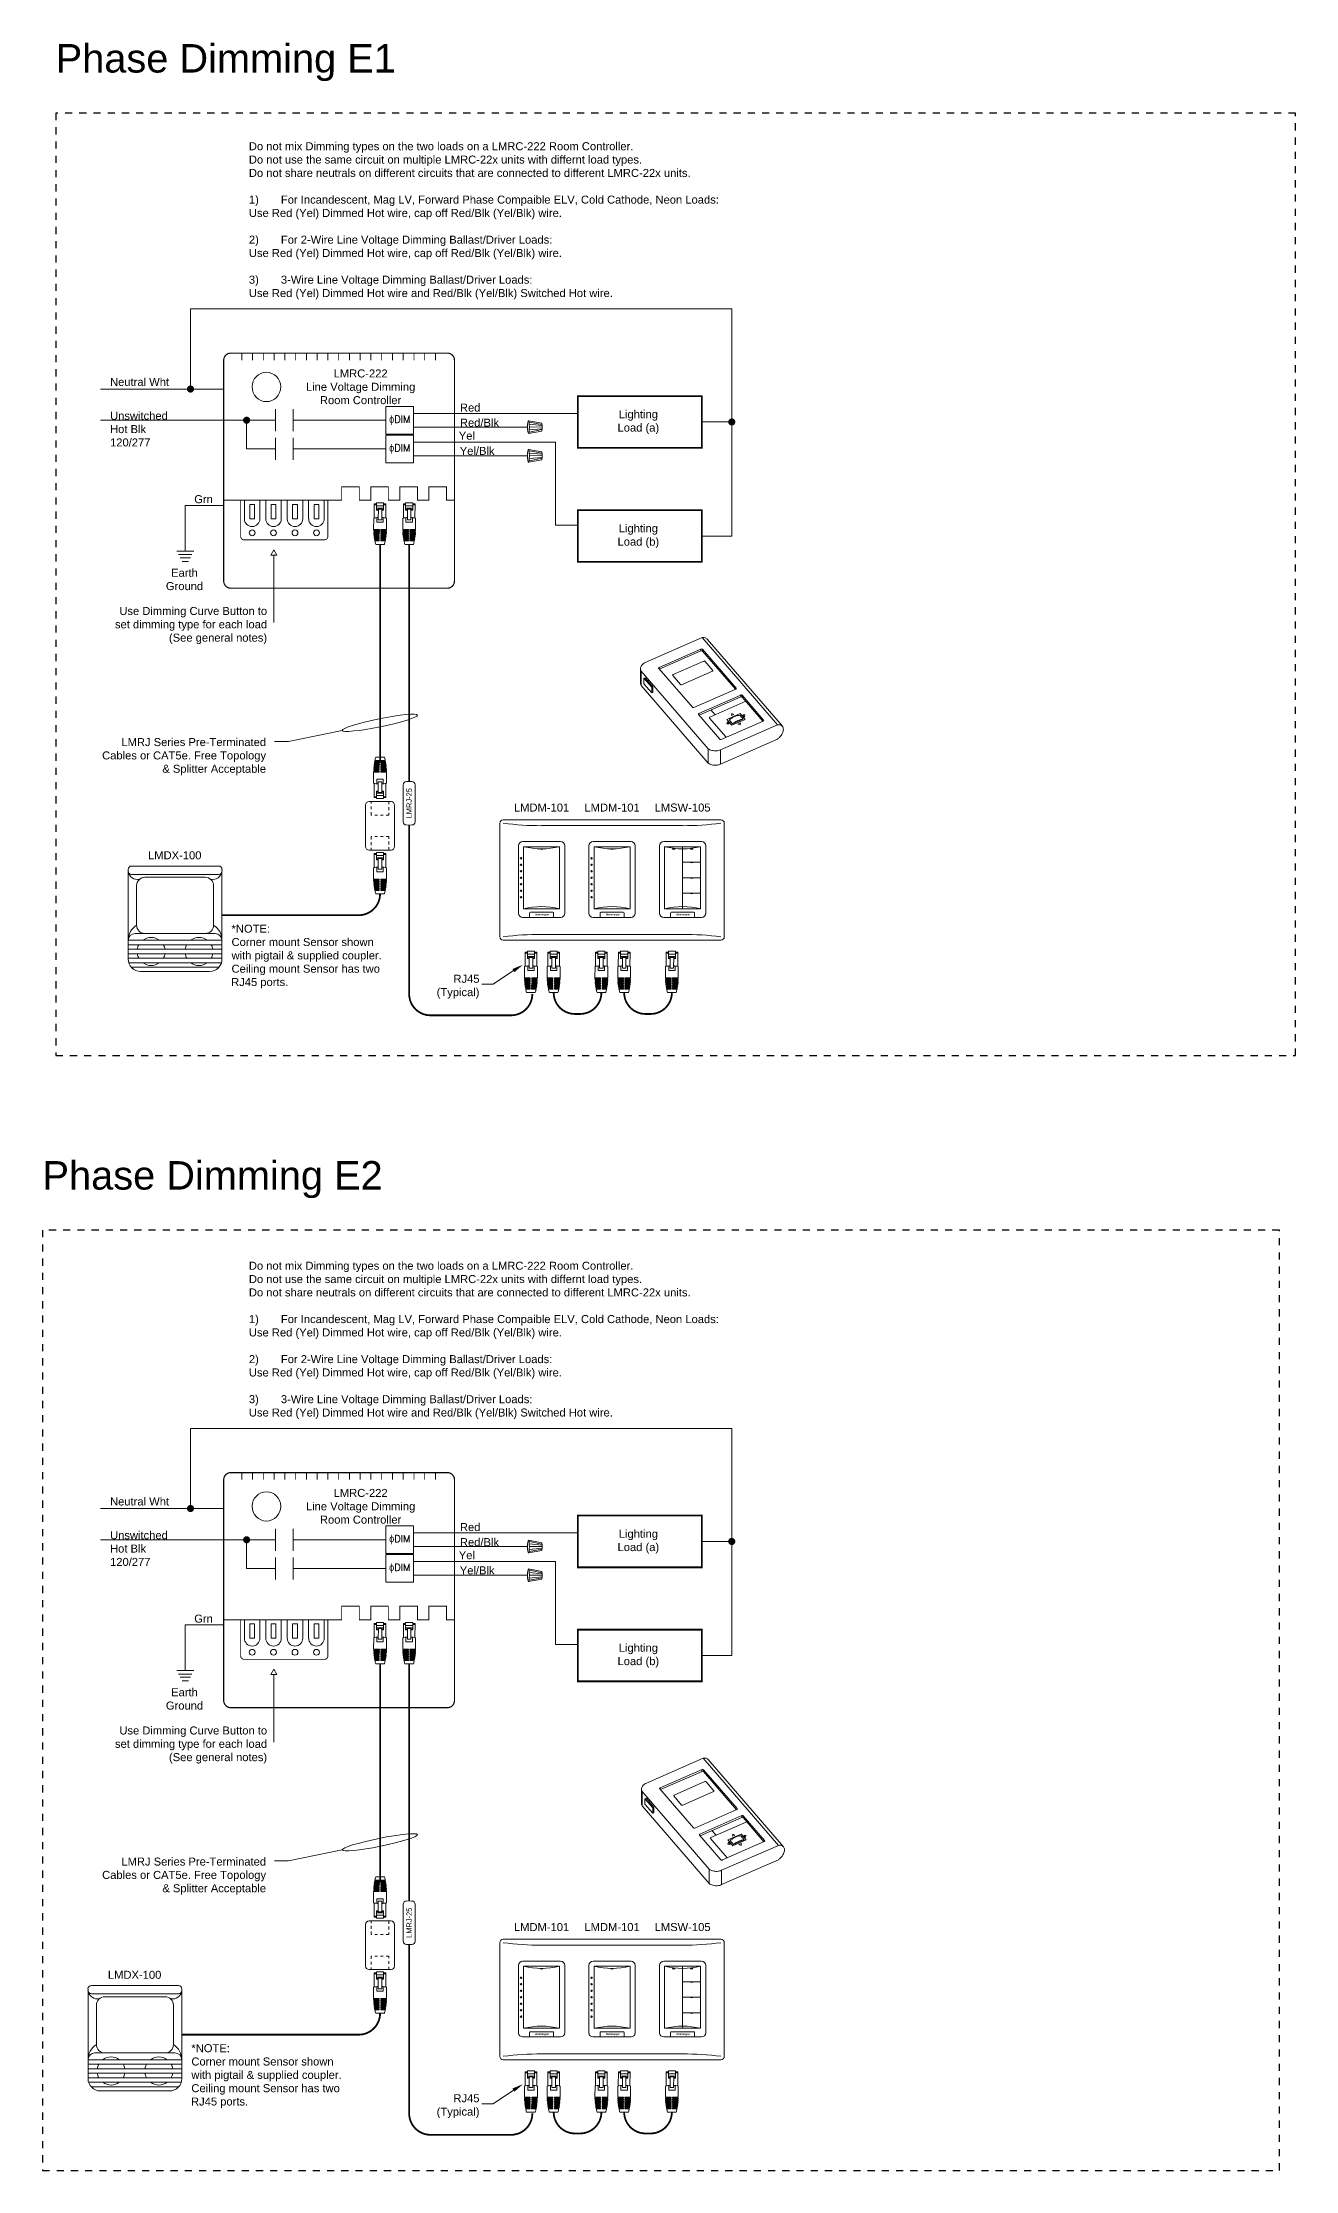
# Model space of a CAD drawing. Header units: inches. Extents: x -60 to 2005, y -577 to 104.
# Drawn here: x 244.9 to 288.9, y -33.2 to 41.5 of the extents above; entities that cross this region are included whole.
import ezdxf

# ---------------------------------------------------------------- set-up
doc = ezdxf.new("R2010")
doc.units = ezdxf.units.IN
doc.header["$MEASUREMENT"] = 0
for name, pattern in [('Demo', [0.5, 0.25, -0.25]), ('HIDDEN', [0.375, 0.25, -0.125]), ('HIDDEN2', [0.1875, 0.125, -0.0625])]:
    doc.linetypes.add(name, pattern=pattern)
doc.layers.get('0').update_dxf_attribs({"lineweight": 5})
doc.layers.add('PS Borders', color=40, linetype='Demo', lineweight=5, plot=False)
for name, color, linetype, lineweight in [('WS', 3, 'Continuous', 5), ('WS_DETAIL', 7, 'Continuous', 5), ('WS_LineVoltage', 1, 'Continuous', 5)]:
    doc.layers.add(name, color=color, linetype=linetype, lineweight=lineweight)
doc.styles.add('ARIAL', font='arial.ttf')
doc.styles.add('ROMANS', font='ROMANS.shx', dxfattribs={"height": 0.0625})

# ---------------------------------------------------------------- blocks, each defined once
blk = doc.blocks.new('A$C28216DC1')
at = {"layer": 'WS_DETAIL'}
blk.add_lwpolyline([(22.84, 8.11), (17.13, 4.27), (13.98, 4.27)], dxfattribs=at)
blk.add_solid([(23.11, 7.67), (22.56, 8.56), (25.52, 9.76)], dxfattribs=at)
at = {"layer": 'WS_DETAIL', "linetype": 'Continuous', "insert": (13.29, 3.59), "char_height": 2.25, "width": 37.309, "attachment_point": 6, "style": 'ARIAL'}
blk.add_mtext('\\pi29.81;RJ45\\P\\pi22.42;(Typical)', dxfattribs=at)
blk = doc.blocks.new('*U130')
for p, q in [((-1.8, 7.34), (-1.81, 4.17)), ((-1.64, 7.37), (-1.63, 11.37)), ((-1.63, 11.37), (-0.99, 11.37)), ((-1.63, 11.09), (-0.99, 11.09)), ((1, 11.65), (-0.99, 11.65)), ((-0.99, 11.65), (-0.99, 9.56)), ((-0.99, 10.79), (1, 10.79)), ((-0.99, 10.12), (1, 10.12)), ((-0.5, 9.76), (-0.99, 9.76)), ((-0.99, 9.56), (-0.5, 9.56)), ((-0.9, 7.49), (-0.9, 6.2)), ((0.9, 6.2), (-0.9, 6.2)), ((-0.5, 6.9), (-0.49, 10.12)), ((0.5, 6.89), (-0.5, 6.9)), ((0.51, 9.89), (-0.49, 9.89)), ((0.5, 6.89), (0.51, 10.12)), ((1, 9.56), (0.5, 9.56)), ((1, 9.76), (0.51, 9.76)), ((0.9, 7.49), (0.9, 6.2)), ((1, 11.65), (1, 9.56)), ((1.65, 11.37), (1, 11.37)), ((1, 11.09), (1.65, 11.09)), ((1.64, 7.37), (1.65, 11.37)), ((1.81, 7.33), (1.8, 4.16)), ((-0.21, 4.16), (-1.81, 4.17)), ((-0.21, 3.92), (-1.81, 3.92)), ((-0.21, 3.67), (-1.8, 3.67)), ((-0.21, 3.42), (-1.79, 3.43)), ((-0.21, 3.18), (-1.78, 3.18)), ((-0.22, 2.93), (-1.76, 2.93)), ((-0.22, 2.69), (-1.74, 2.69)), ((-0.22, 2.44), (-1.71, 2.44)), ((-0.22, 2.19), (-1.68, 2.19)), ((-0.22, 1.95), (-1.65, 1.95)), ((-0.22, 1.7), (-1.61, 1.7)), ((-0.22, 1.45), (-1.57, 1.45)), ((-0.22, 1.21), (-1.52, 1.21)), ((-0.22, 0.96), (-1.47, 0.96)), ((-1.21, 0), (1.21, 0)), ((-0.81, 3.67), (-0.82, 3.43)), ((-0.82, 3.18), (-0.82, 2.93)), ((-0.82, 2.69), (-0.82, 2.44)), ((-0.82, 2.19), (-0.82, 1.95)), ((-0.82, 1.7), (-0.82, 1.45)), ((-0.82, 1.21), (-0.82, 0.96)), ((-0.81, 4.16), (-0.81, 3.92)), ((-0.22, 2.93), (-0.21, 3.18)), ((-0.22, 2.44), (-0.22, 2.69)), ((-0.22, 1.95), (-0.22, 2.19)), ((-0.22, 1.45), (-0.22, 1.7)), ((-0.22, 0.96), (-0.22, 1.21)), ((-0.21, 3.92), (-0.21, 4.16)), ((-0.21, 3.42), (-0.21, 3.67)), ((0.2, 1.95), (0.2, 2.19)), ((1.67, 2.19), (0.2, 2.19)), ((1.64, 1.94), (0.2, 1.95)), ((0.2, 1.45), (0.2, 1.7)), ((1.6, 1.7), (0.2, 1.7)), ((1.55, 1.45), (0.2, 1.45)), ((0.2, 0.96), (0.2, 1.21)), ((1.51, 1.2), (0.2, 1.21)), ((1.45, 0.96), (0.2, 0.96)), ((0.21, 3.92), (0.21, 4.16)), ((1.8, 4.16), (0.21, 4.16)), ((1.8, 3.91), (0.21, 3.92)), ((0.21, 3.42), (0.21, 3.67)), ((1.79, 3.67), (0.21, 3.67)), ((1.78, 3.42), (0.21, 3.42)), ((0.21, 2.93), (0.21, 3.18)), ((1.77, 3.18), (0.21, 3.18)), ((1.75, 2.93), (0.21, 2.93)), ((0.21, 2.44), (0.21, 2.68)), ((1.73, 2.68), (0.21, 2.68)), ((1.7, 2.44), (0.21, 2.44)), ((0.8, 1.7), (0.8, 1.45)), ((0.8, 1.21), (0.8, 0.96)), ((0.81, 4.16), (0.81, 3.92)), ((0.81, 3.67), (0.81, 3.42)), ((0.81, 3.18), (0.81, 2.93)), ((0.81, 2.68), (0.81, 2.44)), ((0.81, 2.19), (0.81, 1.94))]:
    blk.add_line(p, q)
for centre, radius, start, end in [((-0.01, -0.65), 8.19, 93.42122, 102.66034), ((-0.01, -0.65), 8.19, 77.17806, 86.41718), ((13.26, 4.15), 15.07, 180.85618, 181.79342), ((13.26, 4.15), 15.07, 182.73115, 183.66964), ((13.26, 4.15), 15.07, 184.60914, 185.5499), ((13.26, 4.15), 15.07, 186.49219, 187.43627), ((13.26, 4.15), 15.07, 188.38241, 189.33088), ((13.26, 4.15), 15.07, 190.28195, 191.23592), ((13.26, 4.15), 15.07, 192.19309, 195.95706), ((-13.27, 4.18), 15.07, 343.88134, 347.64532), ((-13.27, 4.18), 15.07, 348.60248, 349.55645), ((-13.27, 4.18), 15.07, 350.50753, 351.456), ((-13.27, 4.18), 15.07, 352.40213, 353.34621), ((-13.27, 4.18), 15.07, 354.2885, 355.22926), ((-13.27, 4.18), 15.07, 356.16876, 357.10725), ((-13.27, 4.18), 15.07, 358.04499, 358.98222)]:
    blk.add_arc(centre, radius, start, end)
blk = doc.blocks.new('*U131')
for p, q in [((1.21, 0), (-1.21, 0)), ((-1.81, -7.33), (-1.8, -4.16)), ((-1.8, -3.91), (-0.21, -3.92)), ((-1.8, -4.16), (-0.21, -4.16)), ((-1.79, -3.67), (-0.21, -3.67)), ((-1.78, -3.42), (-0.21, -3.42)), ((-1.77, -3.18), (-0.21, -3.18)), ((-1.75, -2.93), (-0.21, -2.93)), ((-1.73, -2.68), (-0.21, -2.68)), ((-1.7, -2.44), (-0.21, -2.44)), ((-1.67, -2.19), (-0.2, -2.19)), ((-1.64, -1.94), (-0.2, -1.95)), ((-1.6, -1.7), (-0.2, -1.7)), ((-1.55, -1.45), (-0.2, -1.45)), ((-1.51, -1.2), (-0.2, -1.21)), ((-1.45, -0.96), (-0.2, -0.96)), ((-0.81, -2.19), (-0.81, -1.94)), ((-0.81, -2.68), (-0.81, -2.44)), ((-0.81, -3.18), (-0.81, -2.93)), ((-0.81, -3.67), (-0.81, -3.42)), ((-0.81, -4.16), (-0.81, -3.92)), ((-0.8, -1.21), (-0.8, -0.96)), ((-0.8, -1.7), (-0.8, -1.45)), ((-0.21, -2.44), (-0.21, -2.68)), ((-0.21, -2.93), (-0.21, -3.18)), ((-0.21, -3.42), (-0.21, -3.67)), ((-0.21, -3.92), (-0.21, -4.16)), ((-0.2, -0.96), (-0.2, -1.21)), ((-0.2, -1.45), (-0.2, -1.7)), ((-0.2, -1.95), (-0.2, -2.19)), ((0.22, -2.93), (0.21, -3.18)), ((0.21, -3.18), (1.78, -3.18)), ((0.21, -3.42), (1.79, -3.43)), ((0.21, -3.42), (0.21, -3.67)), ((0.21, -3.67), (1.8, -3.67)), ((0.21, -3.92), (1.81, -3.92)), ((0.21, -3.92), (0.21, -4.16)), ((0.21, -4.16), (1.81, -4.17)), ((0.22, -0.96), (1.47, -0.96)), ((0.22, -0.96), (0.22, -1.21)), ((0.22, -1.21), (1.52, -1.21)), ((0.22, -1.45), (1.57, -1.45)), ((0.22, -1.45), (0.22, -1.7)), ((0.22, -1.7), (1.61, -1.7)), ((0.22, -1.95), (1.65, -1.95)), ((0.22, -1.95), (0.22, -2.19)), ((0.22, -2.19), (1.68, -2.19)), ((0.22, -2.44), (1.71, -2.44)), ((0.22, -2.44), (0.22, -2.69)), ((0.22, -2.69), (1.74, -2.69)), ((0.22, -2.93), (1.76, -2.93)), ((0.81, -3.67), (0.82, -3.43)), ((0.81, -4.16), (0.81, -3.92)), ((0.82, -1.21), (0.82, -0.96)), ((0.82, -1.7), (0.82, -1.45)), ((0.82, -2.19), (0.82, -1.95)), ((0.82, -2.69), (0.82, -2.44)), ((0.82, -3.18), (0.82, -2.93)), ((1.8, -7.34), (1.81, -4.17)), ((-1.64, -7.37), (-1.65, -11.37)), ((-1, -11.09), (-1.65, -11.09)), ((-1.65, -11.37), (-1, -11.37)), ((-1, -11.65), (-1, -9.56)), ((-1, -9.56), (-0.5, -9.56)), ((-1, -9.76), (-0.51, -9.76)), ((0.99, -10.12), (-1, -10.12)), ((0.99, -10.79), (-1, -10.79)), ((-1, -11.65), (0.99, -11.65)), ((-0.9, -7.49), (-0.9, -6.2)), ((-0.9, -6.2), (0.9, -6.2)), ((-0.5, -6.89), (-0.51, -10.12)), ((-0.51, -9.89), (0.49, -9.89)), ((-0.5, -6.89), (0.5, -6.9)), ((0.5, -6.9), (0.49, -10.12)), ((0.99, -9.56), (0.5, -9.56)), ((0.5, -9.76), (0.99, -9.76)), ((0.9, -7.49), (0.9, -6.2)), ((0.99, -11.65), (0.99, -9.56)), ((1.63, -11.09), (0.99, -11.09)), ((1.63, -11.37), (0.99, -11.37)), ((1.64, -7.37), (1.63, -11.37))]:
    blk.add_line(p, q)
for centre, radius, start, end in [((13.27, -4.18), 15.07, 163.88134, 167.64532), ((13.27, -4.18), 15.07, 178.04499, 178.98222), ((13.27, -4.18), 15.07, 176.16876, 177.10725), ((13.27, -4.18), 15.07, 174.2885, 175.22926), ((13.27, -4.18), 15.07, 172.40213, 173.34621), ((13.27, -4.18), 15.07, 170.50753, 171.456), ((13.27, -4.18), 15.07, 168.60248, 169.55645), ((-13.26, -4.15), 15.07, 12.19309, 15.95706), ((-13.26, -4.15), 15.07, 10.28195, 11.23592), ((-13.26, -4.15), 15.07, 8.38241, 9.33088), ((-13.26, -4.15), 15.07, 6.49219, 7.43627), ((-13.26, -4.15), 15.07, 4.60914, 5.5499), ((-13.26, -4.15), 15.07, 2.73115, 3.66964), ((-13.26, -4.15), 15.07, 0.85618, 1.79342), ((0.01, 0.65), 8.19, 257.17806, 266.41718), ((0.01, 0.65), 8.19, 273.42122, 282.66034)]:
    blk.add_arc(centre, radius, start, end)
blk = doc.blocks.new('*U135')
at = {"linetype": 'HIDDEN'}
for p, q in [((-2.48, 3.03), (-2.48, 6.83)), ((2.48, 6.83), (2.48, 3.03)), ((2.48, 3.03), (-2.48, 3.03)), ((2.48, -3.03), (-2.48, -3.03)), ((-2.48, -3.03), (-2.48, -6.83)), ((2.48, -6.83), (2.48, -3.03))]:
    blk.add_line(p, q, dxfattribs=at)
for p, q in [((2.48, 6.83), (-2.48, 6.83)), ((2.48, -6.83), (-2.48, -6.83))]:
    blk.add_line(p, q)
for points in [[(-2.48, -6.83), (-3.08, -6.83, -0.414214), (-4.08, -5.83), (-4.08, 5.83, -0.414214), (-3.08, 6.83), (-2.48, 6.83)], [(2.48, 6.83), (3.08, 6.83, -0.414214), (4.08, 5.83), (4.08, -5.83, -0.414214), (3.08, -6.83), (2.48, -6.83)]]:
    blk.add_lwpolyline(points, format="xyb")
blk = doc.blocks.new('*U138')
at = {"const_width": 0.5}
for points in [[(0, 132.37), (0, 6)], [(34.64, 6), (34.64, 6)], [(6, 0), (28.64, 0)]]:
    blk.add_lwpolyline(points, dxfattribs=at)
for points in [[(0, 6, 0.414214), (6, 0)], [(28.64, 0, 0.414214), (34.64, 6)]]:
    blk.add_lwpolyline(points, format="xyb", dxfattribs=at)
blk = doc.blocks.new('*U134')
blk.add_lwpolyline([(-1.66, -5.21), (-1.66, 5.21, -0.414214), (-0.78, 6.09), (0.78, 6.09, -0.414214), (1.66, 5.21), (1.66, -5.21, -0.414214), (0.78, -6.09), (-0.78, -6.09, -0.414214)], format="xyb", close=True)
at = {"insert": (0, 0), "char_height": 1.5, "attachment_point": 5, "rotation": 90, "style": 'ARIAL', "bg_fill": 3, "box_fill_scale": 1, "bg_fill_color": 256, "bg_fill_transparency": 0}
blk.add_mtext_dynamic_manual_height_columns('LMRJ-25', width=12.0337, gutter_width=70, heights=[0], dxfattribs=at)
blk = doc.blocks.new('*U263')
for p, q in [((-17.89, 50.31), (-17.89, 44.1)), ((-17.89, 50.31), (-17.89, 44.1)), ((-12.94, 50.31), (-12.94, 44.1)), ((-12.94, 50.31), (-12.94, 44.1)), ((-26, 47.2), (-17.89, 47.2)), ((-17.89, 42.25), (-17.89, 36.04)), ((-17.89, 42.25), (-17.89, 36.04)), ((-12.94, 47.2), (13.17, 47.2)), ((-12.94, 42.25), (-12.94, 36.04)), ((-12.94, 42.25), (-12.94, 36.04)), ((-12.95, 39.14), (13.17, 39.14)), ((-26.64, 24.72), (-26.64, 19.51)), ((-22.27, 19.51), (-22.27, 24.72)), ((-20.61, 24.72), (-20.61, 19.51)), ((-16.25, 19.51), (-16.25, 24.72)), ((-14.58, 24.72), (-14.58, 19.51)), ((-10.22, 19.51), (-10.22, 24.72)), ((-8.56, 24.72), (-8.56, 19.51)), ((-4.19, 19.51), (-4.19, 24.72))]:
    blk.add_line(p, q)
for points, const_width in [([(-0.09, 66.07), (30.45, 66.07, -0.414214), (32.44, 64.07), (32.44, 2, -0.414214), (30.45, 0), (-30.45, 0, -0.414214), (-32.44, 2), (-32.44, 64.07, -0.414214), (-30.45, 66.07), (-0.09, 66.07)], 0.343), ([(-27.68, 24.72), (-27.68, 14.58, 0.414214), (-26.68, 13.58), (-4.15, 13.58, 0.414214), (-3.15, 14.58), (-3.15, 24.72)], 0.25)]:
    blk.add_lwpolyline(points, format="xyb", dxfattribs=dict(const_width=const_width))
at = {"const_width": 0.25}
for points in [[(-27.34, 64.06), (-27.34, 66.07)], [(-24.32, 64.06), (-24.32, 66.07)], [(-21.29, 64.06), (-21.29, 66.07)], [(-18.27, 64.06), (-18.27, 66.07)], [(-15.24, 64.06), (-15.24, 66.07)], [(-12.22, 64.06), (-12.22, 66.07)], [(-9.19, 64.06), (-9.19, 66.07)], [(-6.17, 64.06), (-6.17, 66.07)], [(-3.15, 64.06), (-3.15, 66.07)], [(-0.12, 64.06), (-0.12, 66.07)], [(2.9, 64.06), (2.9, 66.07)], [(5.93, 64.06), (5.93, 66.07)], [(8.95, 64.06), (8.95, 66.07)], [(11.98, 64.06), (11.98, 66.07)], [(15, 64.06), (15, 66.07)], [(18.03, 64.06), (18.03, 66.07)], [(21.05, 64.06), (21.05, 66.07)], [(24.07, 64.06), (24.07, 66.07)], [(27.1, 64.06), (27.1, 66.07)], [(32.44, 24.72), (30.2, 24.72), (30.2, 28.51), (25.24, 28.51), (25.24, 24.72), (22.03, 24.72), (22.03, 28.51), (17.07, 28.51), (17.07, 24.72), (13.86, 24.72), (13.86, 28.51), (8.9, 28.51), (8.9, 24.72), (5.69, 24.72), (5.69, 28.51), (0.73, 28.51), (0.73, 24.72), (-32.44, 24.72)]]:
    blk.add_lwpolyline(points, dxfattribs=at)
for points in [[(-20.43, 52.43), (-21.24, 52.51), (-21.99, 52.75), (-22.67, 53.13), (-23.27, 53.64), (-23.77, 54.26), (-24.14, 54.98), (-24.38, 55.78), (-24.46, 56.64), (-24.46, 56.64), (-24.38, 57.45), (-24.14, 58.2), (-23.77, 58.89), (-23.27, 59.49), (-22.67, 59.98), (-21.99, 60.36), (-21.24, 60.59), (-20.43, 60.68), (-20.43, 60.68), (-19.63, 60.59), (-18.87, 60.36), (-18.19, 59.98), (-17.59, 59.49), (-17.09, 58.89), (-16.72, 58.2), (-16.48, 57.45), (-16.4, 56.64), (-16.4, 56.64), (-16.48, 55.78), (-16.72, 54.98), (-17.09, 54.26), (-17.59, 53.64), (-18.19, 53.13), (-18.87, 52.75), (-19.63, 52.51), (-20.43, 52.43), (-20.43, 52.43), (-20.43, 52.43)], [(-17.89, 39.14), (-26, 39.14), (-26, 47.2)]]:
    blk.add_lwpolyline(points)
at = {"const_width": 1}
blk.add_lwpolyline([(-26.5, 47.2, 1), (-25.5, 47.2, 1)], format="xyb", close=True, dxfattribs=at)
for points in [[(13.17, 51.08), (20.92, 51.08), (20.92, 43.33), (13.17, 43.33)], [(13.17, 43.02), (20.92, 43.02), (20.92, 35.27), (13.17, 35.27)], [(-25.12, 19.51), (-23.79, 19.51), (-23.79, 23.54), (-25.12, 23.54)], [(-19.09, 19.51), (-17.77, 19.51), (-17.77, 23.54), (-19.09, 23.54)], [(-13.06, 19.51), (-11.74, 19.51), (-11.74, 23.54), (-13.06, 23.54)], [(-7.04, 19.51), (-5.71, 19.51), (-5.71, 23.54), (-7.04, 23.54)]]:
    blk.add_lwpolyline(points, close=True)
for centre in [(-24.45, 15.57), (-18.43, 15.57), (-12.4, 15.57), (-6.37, 15.57)]:
    blk.add_circle(centre, 0.819)
for centre in [(-24.45, 19.51), (-18.43, 19.51), (-12.4, 19.51), (-6.37, 19.51)]:
    blk.add_arc(centre, 2.18, 180, 0)
at = {"insert": (6.05, 61.48), "char_height": 2.25, "width": 40.9705, "attachment_point": 2, "style": 'ROMANS'}
blk.add_mtext('{\\fArial|b0|i0|c0|p34;LMRC-222\\PLine Voltage Dimming\\PRoom Controller}', dxfattribs=at)
at = {"linetype": 'Continuous', "char_height": 2, "width": 5.8059, "attachment_point": 5, "style": 'ROMANS'}
for insert in [(17.05, 47.2), (17.05, 39.14)]:
    blk.add_mtext('ɸDIM', dxfattribs=dict(at, insert=insert))
blk = doc.blocks.new('LMCT-100_i')
at = {"extrusion": (0, 0.700492, 0.71366)}
for p, q in [((-24.44, 12.57), (-4.49, 21.34)), ((-19.6, 10.84), (-4.88, 17.31)), ((-4.88, 16.69), (-19.52, 10.26)), ((-4.89, 17.31), (-4.89, 16.68)), ((21.96, -9.31), (-4.49, 21.34)), ((-4.39, 17.23), (7.47, 3.58)), ((-4.39, 17.22), (-4.39, 16.6)), ((7.2, 3.17), (-4.39, 16.6)), ((-2.72, 20.82), (23.73, -9.83)), ((-26.13, 10.41), (-26.13, 5.37)), ((-25.93, 9.59), (-25.93, 4.54)), ((-25.92, 9.59), (-2.4, -17.69)), ((-7.85, -3.15), (-19.72, 10.49)), ((-19.6, 10.84), (-19.6, 10.35)), ((-12.03, 4.85), (-14.8, 8.05)), ((-14.71, 8.31), (-3.84, 13.09)), ((-0.8, 9.56), (-11.67, 4.79)), ((-3.47, 13.03), (-0.73, 9.81)), ((-24.48, 7.23), (-24.92, 7.04)), ((-24.92, 7.04), (-22.2, 3.89)), ((-24.92, 7.04), (-24.92, 5.11)), ((-22.2, 1.96), (-24.92, 5.11)), ((-22.2, 3.89), (-21.76, 4.08)), ((-22.2, 1.96), (-22.2, 3.89)), ((-21.76, 2.15), (-22.2, 1.96)), ((-21.76, 2.15), (-21.76, 4.08)), ((7.36, 3.23), (-7.36, -3.23)), ((-5.6, -5.33), (9.12, 1.14)), ((9.12, 0.51), (-5.52, -5.91)), ((7.47, 3.58), (7.47, 3.31)), ((9.12, 1.14), (9.12, 0.51)), ((9.61, 1.05), (17.1, -7.63)), ((9.61, 1.05), (9.61, 0.43)), ((16.9, -8.02), (9.61, 0.43)), ((1.77, -14.36), (-5.72, -5.68)), ((-5.6, -5.33), (-5.6, -5.82)), ((3.96, -13.7), (-1.84, -6.93)), ((-1.72, -6.58), (10.88, -1.04)), ((0.07, -5.79), (-1.38, -4.1)), ((4.2, -7.4), (8.9, -5.34)), ((6, -9.49), (4.2, -7.4)), ((6, -9.49), (10.7, -7.42)), ((6.24, -8.97), (9.96, -7.33)), ((8.76, -5.94), (9.96, -7.33)), ((10.7, -7.42), (8.9, -5.34)), ((21.96, -9.31), (2, -18.08)), ((2, -23.12), (21.96, -14.36)), ((16.98, -7.98), (2.27, -14.44)), ((5.05, -8.96), (4.42, -8.23)), ((6.24, -8.97), (5.04, -7.57)), ((17.1, -7.63), (17.1, -7.9)), ((-2.4, -22.73), (-2.4, -17.69)), ((2, -18.08), (2, -23.12))]:
    blk.add_line(p, q, dxfattribs=at)
for p, q in [((5.83, -6.07), (5.93, -5.37)), ((6.71, -5.7), (5.93, -5.37)), ((9.78, -5.85), (10.48, -5.73)), ((10.4, -6.57), (10.48, -5.73)), ((4.42, -8.23), (4.2, -8.91)), ((5.05, -8.96), (4.2, -8.91)), ((8.87, -9.36), (8.09, -9.03)), ((8.87, -9.36), (8.97, -8.66))]:
    blk.add_line(p, q)
at = {"extrusion": (-0.310472, -0.62793, 0.71366)}
for p, q in [((6.71, -5.7), (5.83, -6.07)), ((8.97, -8.66), (8.09, -9.03))]:
    blk.add_line(p, q, dxfattribs=at)
at = {"extrusion": (-0.692921, 0.102711, 0.71366)}
blk.add_line((10.4, -6.57), (9.78, -5.85), dxfattribs=at)
for centre in [(-4.71, 16.87), (-4.71, 16.25)]:
    blk.add_arc(centre, 0.477, 48.60147, 112.12899)
for points, knots in [([(-4.49, 21.34), (-4.24, 21.37), (-3.76, 21.38), (-3.16, 21.21), (-2.85, 20.98), (-2.72, 20.83), (-2.72, 20.82)], [0, 0, 0, 0, 0.1, 0.2, 0.3, 0.3044799, 0.3044799, 0.3044799, 0.3044799]), ([(-25.93, 4.54), (-26.02, 4.72), (-26.11, 5), (-26.13, 5.28), (-26.13, 5.37)], [0, 0, 0, 0, 0.1666667, 0.2459578, 0.2459578, 0.2459578, 0.2459578])]:
    blk.add_open_spline(points, degree=3, knots=knots)
for points in [[(-24.44, 12.57), (-24.67, 12.47), (-25.09, 12.23), (-25.6, 11.79), (-25.95, 11.27), (-26.13, 10.71), (-26.14, 10.14), (-26.02, 9.77), (-25.93, 9.59)], [(-19.72, 10.49), (-19.73, 10.51), (-19.76, 10.55), (-19.77, 10.62), (-19.77, 10.69), (-19.73, 10.75), (-19.68, 10.8), (-19.63, 10.83), (-19.6, 10.84)], [(-14.8, 8.05), (-14.81, 8.07), (-14.83, 8.1), (-14.84, 8.15), (-14.83, 8.2), (-14.81, 8.24), (-14.77, 8.28), (-14.73, 8.3), (-14.71, 8.31)], [(-3.84, 13.09), (-3.82, 13.1), (-3.78, 13.11), (-3.71, 13.12), (-3.64, 13.11), (-3.57, 13.1), (-3.52, 13.07), (-3.49, 13.04), (-3.47, 13.03)], [(-0.73, 9.81), (-0.72, 9.8), (-0.7, 9.77), (-0.69, 9.72), (-0.69, 9.67), (-0.72, 9.62), (-0.76, 9.58), (-0.8, 9.56), (-0.82, 9.55)], [(-11.67, 4.79), (-11.69, 4.78), (-11.73, 4.76), (-11.8, 4.75), (-11.87, 4.76), (-11.93, 4.78), (-11.99, 4.81), (-12.02, 4.83), (-12.03, 4.85)], [(7.47, 3.58), (7.49, 3.56), (7.51, 3.52), (7.53, 3.46), (7.52, 3.39), (7.48, 3.32), (7.43, 3.27), (7.38, 3.24), (7.35, 3.23)], [(9.12, 1.14), (9.14, 1.15), (9.2, 1.17), (9.3, 1.18), (9.39, 1.17), (9.48, 1.15), (9.56, 1.11), (9.6, 1.07), (9.61, 1.05)], [(9.61, 0.43), (9.6, 0.45), (9.56, 0.48), (9.48, 0.52), (9.39, 0.55), (9.3, 0.56), (9.2, 0.54), (9.14, 0.53), (9.12, 0.51)], [(-7.36, -3.23), (-7.38, -3.24), (-7.44, -3.26), (-7.54, -3.27), (-7.63, -3.27), (-7.72, -3.24), (-7.8, -3.2), (-7.84, -3.17), (-7.85, -3.15)], [(-5.72, -5.68), (-5.73, -5.66), (-5.76, -5.62), (-5.77, -5.56), (-5.76, -5.49), (-5.73, -5.42), (-5.67, -5.37), (-5.62, -5.34), (-5.6, -5.33)], [(-1.84, -6.93), (-1.85, -6.91), (-1.88, -6.87), (-1.89, -6.8), (-1.88, -6.74), (-1.85, -6.67), (-1.8, -6.62), (-1.75, -6.59), (-1.72, -6.58)], [(5.04, -7.57), (5.33, -7.34), (5.94, -6.91), (6.9, -6.4), (7.85, -6.06), (8.47, -5.96), (8.76, -5.94)], [(9.96, -7.33), (9.67, -7.35), (9.06, -7.46), (8.1, -7.8), (7.14, -8.3), (6.53, -8.73), (6.24, -8.97)], [(2.27, -14.44), (2.24, -14.46), (2.18, -14.48), (2.09, -14.49), (1.99, -14.48), (1.9, -14.45), (1.83, -14.42), (1.79, -14.38), (1.77, -14.36)], [(17.1, -7.63), (17.12, -7.65), (17.14, -7.69), (17.16, -7.75), (17.15, -7.82), (17.11, -7.88), (17.06, -7.94), (17.01, -7.97), (16.98, -7.98)], [(21.96, -14.36), (22.21, -14.17), (22.68, -13.76), (23.28, -13.06), (23.74, -12.32), (24.02, -11.58), (24.12, -10.88), (24.02, -10.27), (23.74, -9.78), (23.28, -9.44), (22.68, -9.27), (22.21, -9.28), (21.96, -9.31)], [(-2.4, -17.69), (-2.22, -17.83), (-1.8, -18.07), (-1.08, -18.32), (-0.3, -18.46), (0.5, -18.47), (1.29, -18.34), (1.78, -18.18), (2, -18.08)], [(2, -23.12), (1.78, -23.22), (1.29, -23.39), (0.5, -23.51), (-0.3, -23.5), (-1.08, -23.37), (-1.8, -23.11), (-2.22, -22.87), (-2.4, -22.73)]]:
    blk.add_open_spline(points, degree=3)
at = {"layer": 'WS_DETAIL', "extrusion": (0, 0.700492, 0.71366)}
blk.add_line((-25.93, 4.54), (-2.4, -22.73), dxfattribs=at)
at = {"layer": 'WS_DETAIL'}
blk.add_line((-24.48, 7.23), (-21.76, 4.08), dxfattribs=at)
blk = doc.blocks.new('cap')
at = {"layer": 'WS_DETAIL'}
for p, q in [((0.196, 0.214), (-0.435, 0.098)), ((-0.429, -0.01), (0.137, 0.048)), ((-0.427, 0.033), (0.141, 0.152)), ((0, 0), (0, 0)), ((0.196, -0.381), (-0.435, -0.265)), ((-0.433, -0.084), (0.133, -0.094)), ((-0.429, -0.158), (0.137, -0.215)), ((-0.427, -0.201), (0.141, -0.32))]:
    blk.add_line(p, q, dxfattribs=at)
blk.add_ellipse((-0.435, -0.084), major_axis=(0, 0.181), ratio=0.053433, start_param=-0.006784, end_param=3.15639, dxfattribs=at)
blk.add_ellipse((0.196, -0.084), major_axis=(0, -0.299), ratio=0.147154, dxfattribs=at)
blk = doc.blocks.new('WallPlate3Gang')
for p, q in [((-31.55, 0.96), (-31.55, 32.88)), ((-30.59, 33.84), (-9.07, 33.84)), ((19.83, 32.2), (-19.83, 32.2)), ((-10.76, 33.84), (10.76, 33.84)), ((9.07, 33.84), (30.59, 33.84)), ((31.55, 32.88), (31.55, 0.96)), ((-26.32, 26.52), (-26.32, 7.57)), ((-25.14, 27.7), (-14.51, 27.7)), ((-13.33, 26.52), (-13.33, 7.57)), ((-6.5, 26.52), (-6.5, 7.57)), ((-5.32, 27.7), (5.32, 27.7)), ((6.5, 26.52), (6.5, 7.57)), ((13.33, 26.52), (13.33, 7.57)), ((14.51, 27.7), (25.14, 27.7)), ((26.32, 26.52), (26.32, 7.57)), ((-14.51, 6.39), (-25.14, 6.39)), ((5.32, 6.39), (-5.32, 6.39)), ((25.14, 6.39), (14.51, 6.39)), ((-30.59, 0), (-9.07, 0)), ((19.83, 1.64), (-19.83, 1.64)), ((-10.76, 0), (10.76, 0)), ((9.07, 0), (30.59, 0))]:
    blk.add_line(p, q)
for centre, radius, start, end in [((-30.59, 32.88), 0.96, 90, 180), ((-19.83, 117.54), 85.35, 262.75705, 270), ((19.83, 117.54), 85.35, 270, 277.24295), ((30.59, 32.88), 0.96, 0, 90), ((-25.14, 26.52), 1.18, 90, 180), ((-14.51, 26.52), 1.18, 0, 90), ((-5.32, 26.52), 1.18, 90, 180), ((5.32, 26.52), 1.18, 0, 90), ((14.51, 26.52), 1.18, 90, 180), ((25.14, 26.52), 1.18, 0, 90), ((-25.14, 7.57), 1.18, 180, 270), ((-14.51, 7.57), 1.18, 270, 0), ((-5.32, 7.57), 1.18, 180, 270), ((5.32, 7.57), 1.18, 270, 0), ((14.51, 7.57), 1.18, 180, 270), ((25.14, 7.57), 1.18, 270, 0), ((-30.59, 0.96), 0.96, 180, 270), ((-19.83, -83.7), 85.35, 90, 97.24295), ((19.83, -83.7), 85.35, 82.75705, 90), ((30.59, 0.96), 0.96, 270, 0)]:
    blk.add_arc(centre, radius, start, end)
blk = doc.blocks.new('*U144')
blk.add_blockref('WallPlate3Gang', (19.83, 0))
blk = doc.blocks.new('*U207')
for p, q in [((-6.5, 20.13), (-6.5, 1.18)), ((-5.32, 21.31), (5.32, 21.31)), ((-5.07, 2.44), (-5.07, 19.89)), ((-5.07, 19.89), (5.07, 19.89)), ((-5.07, 19.89), (5.07, 19.89)), ((-0.33, 19.29), (-0.33, 19.19)), ((0.33, 19.29), (0.33, 19.19)), ((5.07, 19.89), (5.07, 2.44)), ((6.5, 20.13), (6.5, 1.18)), ((5.32, 0), (-5.32, 0)), ((5.07, 2.44), (-5.07, 2.44)), ((5.07, 2.44), (-5.07, 2.44)), ((-3.38, 1.24), (-3.38, 0)), ((3.14, 1.48), (-3.14, 1.48)), ((3.38, 1.24), (3.38, 0))]:
    blk.add_line(p, q)
for centre in [(-5.78, 16.63), (-5.78, 14.81), (-5.78, 12.99), (-5.78, 11.16), (-5.78, 9.34), (-5.78, 7.52), (-5.78, 5.7)]:
    blk.add_circle(centre, 0.199)
for centre, radius, start, end in [((-5.32, 20.13), 1.18, 90, 180), ((0, 41.25), 21.96, 256.64818, 283.35182), ((0, 19.73), 0.639, 238.6629, 301.3371), ((5.32, 20.13), 1.18, 0, 90), ((-5.32, 1.18), 1.18, 180, 270), ((0, -18.92), 21.96, 76.64818, 103.35182), ((-3.14, 1.24), 0.239, 90, 180), ((3.14, 1.24), 0.239, 0, 90), ((5.32, 1.18), 1.18, 270, 0)]:
    blk.add_arc(centre, radius, start, end)
at = {"style": 'ARIAL'}
for s, insert, char_height, width, attachment_point in [('LMDM-101', (0, 32.02), 2.25, 40.9705, 2), ('{\\fArial|b1|i1|c0|p34;Wattstopper}', (-1.79, 1.04), 0.4798, 3.7953, 1)]:
    blk.add_mtext(s, dxfattribs=dict(at, insert=insert, char_height=char_height, width=width, attachment_point=attachment_point))
blk = doc.blocks.new('*U250')
for p, q in [((-6.5, 20.13), (-6.5, 1.18)), ((-5.32, 21.31), (5.32, 21.31)), ((-5.07, 2.44), (-5.07, 19.89)), ((-5.07, 19.89), (5.07, 19.89)), ((-2.87, 19.29), (-2.87, 19.19)), ((-2.2, 19.29), (-2.87, 19.29)), ((-2.2, 19.29), (-2.2, 19.19)), ((0, 19.29), (0, 19.89)), ((0, 19.29), (0, 3.04)), ((2.2, 19.29), (2.2, 19.19)), ((2.2, 19.29), (2.87, 19.29)), ((2.87, 19.29), (2.87, 19.19)), ((5.07, 19.89), (5.07, 2.44)), ((6.5, 20.13), (6.5, 1.18)), ((0, 15.52), (5.07, 15.52)), ((2.2, 15.52), (2.2, 15.42)), ((2.87, 15.52), (2.87, 15.42)), ((0, 11.16), (5.07, 11.16)), ((0, 6.8), (5.07, 6.8)), ((2.2, 11.16), (2.2, 11.06)), ((2.2, 6.8), (2.2, 6.7)), ((2.87, 11.16), (2.87, 11.06)), ((2.87, 6.8), (2.87, 6.7)), ((5.32, 0), (-5.32, 0)), ((5.07, 2.44), (-5.07, 2.44)), ((-3.38, 1.24), (-3.38, 0)), ((3.14, 1.48), (-3.14, 1.48)), ((0, 3.04), (0, 2.44)), ((3.38, 1.24), (3.38, 0))]:
    blk.add_line(p, q)
for centre, radius, start, end in [((-5.32, 20.13), 1.18, 90, 180), ((0, 41.25), 21.96, 256.64818, 283.35182), ((-2.54, 19.73), 0.639, 238.6629, 301.3371), ((2.54, 19.73), 0.639, 238.6629, 301.3371), ((5.32, 20.13), 1.18, 0, 90), ((2.54, 15.96), 0.639, 238.6629, 301.3371), ((2.54, 11.6), 0.639, 238.6629, 301.3371), ((2.54, 7.24), 0.639, 238.6629, 301.3371), ((-5.32, 1.18), 1.18, 180, 270), ((0, -18.92), 21.96, 76.64818, 103.35182), ((-3.14, 1.24), 0.239, 90, 180), ((3.14, 1.24), 0.239, 0, 90), ((5.32, 1.18), 1.18, 270, 0)]:
    blk.add_arc(centre, radius, start, end)
at = {"style": 'ARIAL'}
for s, insert, char_height, width, attachment_point in [('LMSW-105', (0, 32.02), 2.25, 40.9705, 2), ('{\\fArial|b1|i1|c0|p34;Wattstopper}', (-1.79, 1.04), 0.4798, 3.7953, 1)]:
    blk.add_mtext(s, dxfattribs=dict(at, insert=insert, char_height=char_height, width=width, attachment_point=attachment_point))

msp = doc.modelspace()

# ---------------------------------------------------------------- linework, layer by layer
for p, q in [((257.942, 28.482), (261.388, 28.482)), ((263.72, 29.088), (263.72, 27.271)), ((249.618, 23.645), (250.221, 23.645)), ((249.683, 23.519), (250.156, 23.519)), ((249.74, 23.409), (250.1, 23.409)), ((249.808, 23.283), (250.032, 23.283)), ((253.03, 23.69), (252.923, 23.505)), ((252.923, 23.505), (253.137, 23.505)), ((253.137, 23.505), (252.923, 23.505)), ((253.03, 23.69), (253.137, 23.505)), ((253.03, 23.505), (253.03, 21.132)), ((253.546, 16.957), (253.06, 16.957)), ((247.912, 12.458), (247.912, 12.407)), ((247.913, 12.392), (247.913, 9.314)), ((248.033, 12.579), (251.091, 12.579)), ((251.091, 12.286), (248.033, 12.286)), ((250.622, 12.185), (248.502, 12.185)), ((251.21, 12.392), (251.21, 9.314)), ((251.211, 12.458), (251.211, 12.407)), ((248.208, 11.892), (248.208, 10.504)), ((250.915, 11.892), (250.915, 10.504)), ((251.21, 9.972), (247.913, 9.972)), ((251.21, 9.814), (247.913, 9.814)), ((250.966, 10.211), (248.158, 10.211)), ((251.21, 9.656), (247.913, 9.656)), ((251.21, 9.497), (247.913, 9.497)), ((251.21, 9.339), (247.913, 9.339)), ((251.189, 9.18), (247.934, 9.18)), ((251.099, 9.022), (248.024, 9.022)), ((250.772, 8.875), (248.352, 8.875)), ((263.72, -10.239), (263.72, -12.056)), ((257.942, -10.845), (261.388, -10.845)), ((249.618, -15.682), (250.221, -15.682)), ((253.03, -15.637), (252.923, -15.822)), ((253.03, -15.637), (253.137, -15.822)), ((249.683, -15.808), (250.156, -15.808)), ((249.74, -15.918), (250.1, -15.918)), ((249.808, -16.044), (250.032, -16.044)), ((252.923, -15.822), (253.137, -15.822)), ((253.137, -15.822), (252.923, -15.822)), ((253.03, -15.822), (253.03, -18.196)), ((253.546, -22.371), (253.06, -22.371)), ((246.502, -26.869), (246.502, -26.921)), ((246.622, -26.748), (249.68, -26.748)), ((249.801, -26.869), (249.801, -26.921)), ((246.503, -26.935), (246.503, -30.013)), ((249.68, -27.041), (246.622, -27.041)), ((246.798, -27.435), (246.798, -28.823)), ((249.211, -27.142), (247.091, -27.142)), ((249.505, -27.435), (249.505, -28.823)), ((249.8, -26.935), (249.8, -30.013)), ((249.555, -29.116), (246.747, -29.116)), ((249.8, -29.355), (246.503, -29.355)), ((249.8, -29.513), (246.503, -29.513)), ((249.8, -29.672), (246.503, -29.672)), ((249.8, -29.83), (246.503, -29.83)), ((249.8, -29.989), (246.503, -29.989)), ((249.779, -30.147), (246.524, -30.147)), ((249.689, -30.305), (246.614, -30.305)), ((249.361, -30.452), (246.941, -30.452))]:
    msp.add_line(p, q)
at = {"linetype": 'Continuous'}
for p, q in [((253.546, 16.957), (255.433, 17.342)), ((253.546, -22.371), (255.433, -21.986))]:
    msp.add_line(p, q, dxfattribs=at)
at = {"linetype": 'Continuous', "const_width": 0.0625}
for points in [[(263.72, 27.271), (268.08, 27.271), (268.08, 29.088), (263.72, 29.088)], [(268.08, 23.265), (268.08, 25.082), (263.72, 25.082), (263.72, 23.265)], [(263.72, -12.056), (268.08, -12.056), (268.08, -10.239), (263.72, -10.239)], [(268.08, -16.063), (268.08, -14.246), (263.72, -14.246), (263.72, -16.063)]]:
    msp.add_lwpolyline(points, close=True, dxfattribs=at)
for points in [[(251.272, 25.25), (249.92, 25.25), (249.92, 23.645)], [(251.272, -14.078), (249.92, -14.078), (249.92, -15.682)]]:
    msp.add_lwpolyline(points)
for centre, radius, start, end in [((248.033, 12.458), 0.121, 90, 180), ((248.033, 12.407), 0.121, 180, 270), ((248.248, 12.447), 0.34, 189.33833, 280.31178), ((248.502, 11.892), 0.293, 90, 180), ((250.622, 11.892), 0.293, 0, 90), ((250.875, 12.447), 0.34, 259.68822, 350.66167), ((251.091, 12.458), 0.121, 0, 90), ((251.091, 12.407), 0.121, 270, 0), ((248.545, 9.97), 0.632, 122.17907, 180.24228), ((248.502, 10.504), 0.293, 180, 270), ((250.622, 10.504), 0.293, 270, 0), ((250.578, 9.97), 0.632, 359.75772, 57.82093), ((248.158, 9.967), 0.244, 90, 180), ((248.721, 9.578), 0.493, 151.37465, 170.93843), ((248.721, 9.578), 0.493, 53.19365, 126.80635), ((248.721, 9.578), 0.493, 9.06157, 28.62535), ((250.402, 9.578), 0.493, 151.37465, 170.93843), ((250.402, 9.578), 0.493, 53.19365, 126.80635), ((250.402, 9.578), 0.493, 9.06157, 28.62535), ((250.966, 9.967), 0.244, 0, 90), ((248.352, 9.314), 0.439, 180, 270), ((248.721, 9.578), 0.493, 189.44431, 209.05661), ((248.721, 9.578), 0.493, 233.8289, 306.1711), ((248.721, 9.578), 0.493, 330.94339, 350.55569), ((250.402, 9.578), 0.493, 189.44431, 209.05661), ((250.402, 9.578), 0.493, 233.8289, 306.1711), ((250.772, 9.314), 0.439, 270, 0), ((250.402, 9.578), 0.493, 330.94339, 350.55569), ((246.622, -26.869), 0.121, 90, 180), ((249.68, -26.869), 0.121, 0, 90), ((246.622, -26.921), 0.121, 180, 270), ((246.838, -26.88), 0.34, 189.33833, 280.31178), ((247.091, -27.435), 0.293, 90, 180), ((249.211, -27.435), 0.293, 0, 90), ((249.465, -26.88), 0.34, 259.68822, 350.66167), ((249.68, -26.921), 0.121, 270, 0), ((247.135, -29.358), 0.632, 122.17907, 180.24228), ((246.747, -29.36), 0.244, 90, 180), ((247.091, -28.823), 0.293, 180, 270), ((249.211, -28.823), 0.293, 270, 0), ((249.168, -29.358), 0.632, 359.75772, 57.82093), ((249.555, -29.36), 0.244, 0, 90), ((247.311, -29.749), 0.493, 151.37465, 170.93843), ((247.311, -29.749), 0.493, 189.44431, 209.05661), ((247.311, -29.749), 0.493, 53.19365, 126.80635), ((247.311, -29.749), 0.493, 330.94339, 350.55569), ((247.311, -29.749), 0.493, 9.06157, 28.62535), ((248.992, -29.749), 0.493, 151.37465, 170.93843), ((248.992, -29.749), 0.493, 189.44431, 209.05661), ((248.992, -29.749), 0.493, 53.19365, 126.80635), ((248.992, -29.749), 0.493, 330.94339, 350.55569), ((248.992, -29.749), 0.493, 9.06157, 28.62535), ((246.941, -30.013), 0.439, 180, 270), ((247.311, -29.749), 0.493, 233.8289, 306.1711), ((248.992, -29.749), 0.493, 233.8289, 306.1711), ((249.361, -30.013), 0.439, 270, 0)]:
    msp.add_arc(centre, radius, start, end)
at = {"extrusion": (0, 0, -1)}
for centre in [(256.758, 17.612), (256.758, -21.716)]:
    msp.add_ellipse(centre, major_axis=(1.325, 0.27), ratio=0.103781, dxfattribs=at)
for p in [(263.72, 28.482), (263.72, 27.877), (263.72, -10.845), (263.72, -11.45)]:
    msp.add_point(p)
at = {"layer": 'WS', "const_width": 0.0625}
for points in [[(256.768, 23.881), (256.767, 16.214)], [(256.768, -15.446), (256.767, -23.113)]]:
    msp.add_lwpolyline(points, dxfattribs=at)
for points in [[(256.767, 11.603), (256.767, 11.603, -0.414214), (256.018, 10.853), (251.21, 10.853)], [(262.869, 8.133, 0.414214), (263.619, 7.383), (263.797, 7.383, 0.414214), (264.547, 8.133)], [(265.347, 8.133, 0.414214), (266.096, 7.383), (266.275, 7.383, 0.414214), (267.024, 8.133)], [(256.767, -27.724), (256.767, -27.724, -0.414214), (256.018, -28.474), (249.8, -28.474)], [(262.869, -31.195, 0.414214), (263.619, -31.944), (263.797, -31.944, 0.414214), (264.547, -31.195)], [(265.347, -31.195, 0.414214), (266.096, -31.944), (266.275, -31.944, 0.414214), (267.024, -31.195)]]:
    msp.add_lwpolyline(points, format="xyb", dxfattribs=at)
at = {"layer": 'WS_LineVoltage'}
for p, q in [((269.129, 32.153), (250.104, 32.153)), ((250.104, 32.153), (250.104, 29.337)), ((269.129, 32.153), (250.104, 32.153)), ((257.942, 28.482), (263.72, 28.482)), ((257.942, 27.998), (261.949, 27.998)), ((268.08, 28.18), (269.129, 28.18)), ((257.942, 27.475), (262.933, 27.475)), ((257.942, 26.991), (261.949, 26.991)), ((262.933, 24.558), (262.933, 27.475)), ((263.72, 24.558), (262.934, 24.558)), ((269.129, -7.174), (250.104, -7.174)), ((250.104, -7.174), (250.104, -9.99)), ((269.129, -7.174), (250.104, -7.174)), ((257.942, -10.845), (263.72, -10.845)), ((268.08, -11.148), (269.129, -11.148)), ((257.942, -11.329), (261.949, -11.329)), ((257.942, -11.852), (262.933, -11.852)), ((262.933, -14.769), (262.933, -11.852)), ((257.942, -12.336), (261.949, -12.336)), ((263.72, -14.769), (262.934, -14.769))]:
    msp.add_line(p, q, dxfattribs=at)
for points in [[(269.129, 32.153), (269.129, 24.173), (268.08, 24.173)], [(251.272, 29.337), (246.942, 29.337)], [(252.077, 28.24), (246.942, 28.24)], [(269.129, -7.174), (269.129, -15.154), (268.08, -15.154)], [(251.272, -9.99), (246.942, -9.99)], [(252.077, -11.087), (246.942, -11.087)]]:
    msp.add_lwpolyline(points, dxfattribs=at)
at = {"layer": 'WS_LineVoltage', "const_width": 0.125}
for points in [[(250.042, 29.337, 1), (250.167, 29.337, 1)], [(269.067, 28.18, 1), (269.192, 28.18, 1)], [(250.042, -9.99, 1), (250.167, -9.99, 1)], [(269.067, -11.148, 1), (269.192, -11.148, 1)]]:
    msp.add_lwpolyline(points, format="xyb", close=True, dxfattribs=at)

# ---------------------------------------------------------------- block references
for name, p, xscale, yscale, zscale in [('*U263', (255.327, 22.34), 0.125, 0.125, 0.125), ('*U130', (256.768, 23.881), 0.125, 0.125, 0.125), ('*U130', (257.79, 23.881), 0.125, 0.125, 0.125), ('LMCT-100_i', (268.535, 18.472), 0.1, 0.1, 0.1), ('*U131', (256.767, 16.403), 0.125, 0.125, 0.125), ('*U135', (256.768, 13.994), 0.125, 0.125, 0.125), ('*U144', (262.444, 9.974), 0.125, 0.125, 0.125), ('*U207', (262.444, 10.773), 0.125, 0.125, 0.125), ('*U207', (264.922, 10.773), 0.125, 0.125, 0.125), ('*U250', (267.401, 10.773), 0.125, 0.125, 0.125), ('*U130', (256.767, 11.603), 0.125, 0.125, 0.125), ('A$C28216DC1', (258.601, 7.893), 0.125, 0.125, 0.125), ('*U130', (262.07, 8.133), 0.125, 0.125, 0.125), ('*U130', (262.869, 8.133), 0.125, 0.125, 0.125), ('*U130', (264.547, 8.133), 0.125, 0.125, 0.125), ('*U130', (265.347, 8.133), 0.125, 0.125, 0.125), ('*U130', (267.024, 8.133), 0.125, 0.125, 0.125), ('*U263', (255.327, -16.987), 0.125, 0.125, 0.125), ('*U130', (256.768, -15.446), 0.125, 0.125, 0.125), ('*U130', (257.79, -15.446), 0.125, 0.125, 0.125), ('LMCT-100_i', (268.571, -20.892), 0.1, 0.1, 0.1), ('*U131', (256.767, -22.924), 0.125, 0.125, 0.125), ('*U135', (256.768, -25.333), 0.125, 0.125, 0.125), ('*U207', (262.444, -28.555), 0.125, 0.125, 0.125), ('*U207', (264.922, -28.555), 0.125, 0.125, 0.125), ('*U250', (267.401, -28.555), 0.125, 0.125, 0.125), ('*U144', (262.444, -29.354), 0.125, 0.125, 0.125), ('*U130', (256.767, -27.724), 0.125, 0.125, 0.125), ('*U130', (262.07, -31.195), 0.125, 0.125, 0.125), ('*U130', (262.869, -31.195), 0.125, 0.125, 0.125), ('*U130', (264.547, -31.195), 0.125, 0.125, 0.125), ('*U130', (265.347, -31.195), 0.125, 0.125, 0.125), ('*U130', (267.024, -31.195), 0.125, 0.125, 0.125), ('A$C28216DC1', (258.601, -31.434), 0.125, 0.125, 0.125)]:
    msp.add_blockref(name, p, dxfattribs=dict(xscale=xscale, yscale=yscale, zscale=zscale))
at = {"linetype": 'HIDDEN2', "xscale": 0.75, "yscale": 0.75, "zscale": 0.75, "rotation": 180}
for p in [(262.128, 27.936), (262.128, 26.928), (262.128, -11.392), (262.128, -12.399)]:
    msp.add_blockref('cap', p, dxfattribs=at)
at = {"layer": 'WS', "xscale": 0.125, "yscale": 0.125, "zscale": 0.125}
for p in [(257.79, 7.335), (257.79, -31.992)]:
    msp.add_blockref('*U138', p, dxfattribs=at)

# ---------------------------------------------------------------- texts
at = {"style": 'ARIAL'}
for s, height, p in [('*NOTE:', 0.2811, (251.546, 10.238)), ('Corner mount Sensor shown', 0.28114, (251.546, 9.77)), ('with pigtail & supplied coupler.', 0.28114, (251.546, 9.301)), ('Ceiling mount Sensor has two', 0.28114, (251.546, 8.833)), ('RJ45 ports.', 0.28114, (251.532, 8.364)), ('*NOTE:', 0.2811, (250.135, -29.089)), ('with pigtail & supplied coupler.', 0.28114, (250.135, -30.026)), ('Corner mount Sensor shown', 0.28114, (250.135, -29.557)), ('Ceiling mount Sensor has two', 0.28114, (250.135, -30.495)), ('RJ45 ports.', 0.28114, (250.122, -30.963))]:
    msp.add_text(s, height=height, dxfattribs=at).set_placement(p)
at = {"lineweight": -3, "char_height": 1, "attachment_point": 1, "style": 'ARIAL'}
for s, insert in [('Phase Dimming E1', (245.366, 41.455)), ('Phase Dimming E2', (244.903, 2.214))]:
    msp.add_mtext_dynamic_manual_height_columns(s, width=21.74617, gutter_width=1, heights=[0], dxfattribs=dict(at, insert=insert))
at = {"style": 'ARIAL'}
for s, insert, char_height, width, attachment_point in [('Do not mix Dimming types on the two loads on a LMRC-222 Room Controller.\\PDo not use the same circuit on multiple LMRC-22x units with differnt load types.\\PDo not share neutrals on different circuits that are connected to different LMRC-22x units.\\P\\P\\pi-0.84375,l0.84375;1)^IFor Incandescent, Mag LV, Forward Phase Compaible ELV, Cold Cathode, Neon Loads:^JUse Red (Yel) Dimmed Hot wire, cap off Red/Blk (Yel/Blk) wire.\\P\\P2)^IFor 2-Wire Line Voltage Dimming Ballast/Driver Loads:^JUse Red (Yel) Dimmed Hot wire, cap off Red/Blk (Yel/Blk) wire.\\P\\P3)^I3-Wire Line Voltage Dimming Ballast/Driver Loads:^JUse Red (Yel) Dimmed Hot wire and Red/Blk (Yel/Blk) Switched Hot wire.', (252.156, 38.007), 0.28125, 16.24665, 1), ('Lighting Load (a)', (265.846, 28.592), 0.28125, 1.51339, 2), ('Grn', (250.236, 25.466), 0.281, 4.41089, 4), ('Lighting Load (b)', (265.846, 24.585), 0.28125, 1.51339, 2), ('Earth\\PGround', (249.893, 22.646), 0.281, 7.21437, 5), ('LMDX-100', (249.55, 13.098), 0.2812, 5.12131, 2), ('Do not mix Dimming types on the two loads on a LMRC-222 Room Controller.\\PDo not use the same circuit on multiple LMRC-22x units with differnt load types.\\PDo not share neutrals on different circuits that are connected to different LMRC-22x units.\\P\\P\\pi-0.84375,l0.84375;1)^IFor Incandescent, Mag LV, Forward Phase Compaible ELV, Cold Cathode, Neon Loads:^JUse Red (Yel) Dimmed Hot wire, cap off Red/Blk (Yel/Blk) wire.\\P\\P2)^IFor 2-Wire Line Voltage Dimming Ballast/Driver Loads:^JUse Red (Yel) Dimmed Hot wire, cap off Red/Blk (Yel/Blk) wire.\\P\\P3)^I3-Wire Line Voltage Dimming Ballast/Driver Loads:^JUse Red (Yel) Dimmed Hot wire and Red/Blk (Yel/Blk) Switched Hot wire.', (252.156, -1.32), 0.28125, 16.24665, 1), ('Lighting Load (a)', (265.846, -10.736), 0.28125, 1.51339, 2), ('Grn', (250.236, -13.861), 0.281, 4.41089, 4), ('Lighting Load (b)', (265.846, -14.742), 0.28125, 1.51339, 2), ('Earth\\PGround', (249.893, -16.681), 0.281, 7.21437, 5), ('LMDX-100', (248.14, -26.23), 0.2812, 5.12131, 2)]:
    msp.add_mtext(s, dxfattribs=dict(at, insert=insert, char_height=char_height, width=width, attachment_point=attachment_point))
at = {"linetype": 'Continuous', "style": 'ARIAL'}
for s, insert, char_height, width, attachment_point in [('Neutral Wht', (247.277, 29.583), 0.28114, 4.66176, 4), ('Unswitched\\PHot Blk\\P120/277', (247.277, 27.928), 0.2811, 7.21725, 4), ('Red', (259.574, 28.683), 0.2811, 0.72574, 4), ('Yel', (259.534, 27.695), 0.2811, 0.53831, 4), ('Red/Blk', (259.574, 28.154), 0.2811, 3.8626, 4), ('Yel/Blk', (259.569, 27.162), 0.2811, 2.97813, 4), ('Use Dimming Curve Button to set dimming type for each load (See general notes)', (252.797, 21.681), 0.28114, 5.5991, 3), ('LMRJ Series Pre-Terminated \\PCables or CAT5e. Free Topology \\P& Splitter Acceptable', (252.76, 17.075), 0.28114, 6.9777, 3), ('Neutral Wht', (247.277, -9.744), 0.28114, 4.66176, 4), ('Unswitched\\PHot Blk\\P120/277', (247.277, -11.399), 0.2811, 7.21725, 4), ('Red', (259.574, -10.644), 0.2811, 0.72574, 4), ('Red/Blk', (259.574, -11.173), 0.2811, 3.8626, 4), ('Yel', (259.534, -11.632), 0.2811, 0.53831, 4), ('Yel/Blk', (259.569, -12.165), 0.2811, 2.97813, 4), ('Use Dimming Curve Button to set dimming type for each load (See general notes)', (252.797, -17.647), 0.28114, 5.5991, 3), ('LMRJ Series Pre-Terminated \\PCables or CAT5e. Free Topology \\P& Splitter Acceptable', (252.76, -22.252), 0.28114, 6.9777, 3)]:
    msp.add_mtext(s, dxfattribs=dict(at, insert=insert, char_height=char_height, width=width, attachment_point=attachment_point))

# ---------------------------------------------------------------- next in the draw order: block references
at = {"xscale": 0.125, "yscale": 0.125, "zscale": 0.125}
for p in [(257.79, 14.785), (257.79, -24.542)]:
    msp.add_blockref('*U134', p, dxfattribs=at)

# ---------------------------------------------------------------- next in the draw order: linework, layer by layer
at = {"layer": 'PS Borders', "lineweight": -3}
for points in [[(245.366, 5.921), (288.943, 5.921), (288.943, 39.031), (245.366, 39.031)], [(244.903, -33.243), (288.378, -33.243), (288.378, -0.211), (244.903, -0.211)]]:
    msp.add_lwpolyline(points, close=True, dxfattribs=at)

doc.saveas('drawing.dxf')
